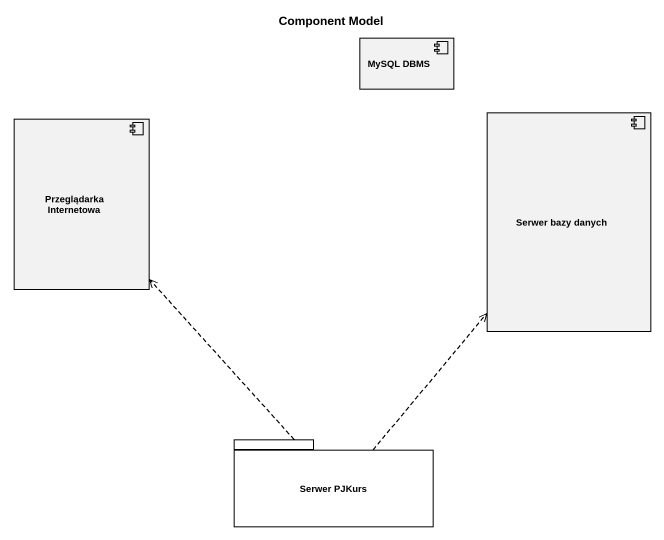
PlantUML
@startuml
title Component Model
component "MySQL DBMS" as MySQL_DBMS
component "Przeglądarka Internetowa" as Przeglądarka_Internetowa
component "Serwer bazy danych" as Serwer_bazy_danych
package "Serwer PJKurs" as Serwer_PJKurs {
}
Serwer_PJKurs .up.> Przeglądarka_Internetowa
Serwer_PJKurs .up.> Serwer_bazy_danych
@enduml
